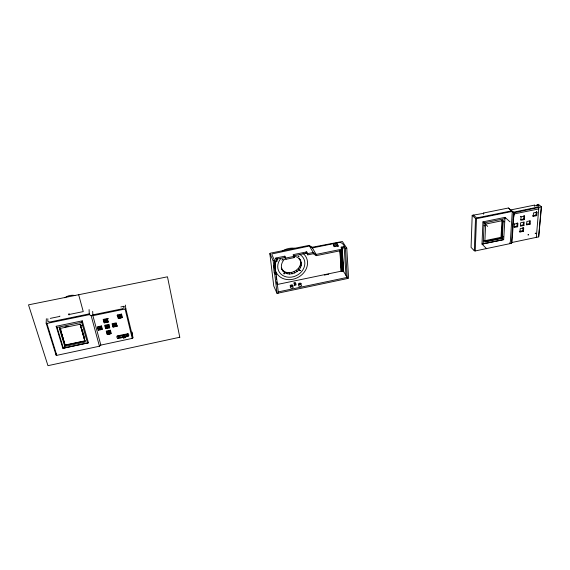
<?xml version="1.0" encoding="UTF-8"?>
<svg xmlns="http://www.w3.org/2000/svg" width="570" height="570" viewBox="0 0 570 570"><rect width="100%" height="100%" fill="white"/><g stroke="black" fill="none" stroke-linecap="round" stroke-linejoin="round"><path stroke-width="0.85" d="M69.027 315.003L69.027 313.407M64.781 346.418L59.408 328.577L80.277 324.23L85.315 342.057L64.781 346.418L64.795 344.843L59.693 327.878M64.852 347.949L64.859 347.194M84.823 340.29L84.844 341.095L65.066 345.292L60.149 328.078M59.857 316.022L59.85 316.407L50.267 318.381M132.183 332.096L132.895 337.853L132.233 338.395L100.847 345.107L99.451 346.218L56.786 355.345L56.06 355.089L56.102 353.364M483.609 213.009L483.916 213.294L472.195 215.317L471.069 247.38L474.311 250.772L475.23 250.95L511.425 243.34L512.01 242.478L513.976 212.781L508.362 208.014L483.609 213.009L483.559 214.227M474.311 250.772L475.522 218.524L472.195 215.317M475.23 250.95L476.47 218.688L512.288 211.42L510.2 243.597L509.559 242.991M47.844 318.744L47.823 321.494L49.868 322.007L89.269 313.878M487.685 226.383L482.954 221.865L481.992 244.06L483.196 243.91L484.13 222.891L482.954 221.865L505.013 217.369L509.965 221.808M485.647 224.081L484.828 242.108L502.227 238.474L503.282 220.476L485.647 224.081L485.077 223.54M56.06 355.089L46.156 323.169L46.362 318.73M300.027 259.485C306.838 270.836 285.42 280.725 281.295 267.986C286.674 279.022 305.933 268.598 299.229 258.196M502.227 238.474L501.016 237.32L501.999 220.212M502.69 219.935L501.643 237.918L485.134 241.367M511.425 243.34L513.463 212.389L513.976 212.781L541.5 206.832L538.386 204.324L537.161 204.573L537.011 206.347M514.34 224.067L514.111 227.487L517.66 226.753L517.902 223.333L514.34 224.067L513.691 223.483M517.66 226.753L517.004 226.176L517.247 222.756M519.954 232.018L520.196 228.627L523.73 227.9L523.481 231.285L519.954 232.018L519.298 231.434L522.818 230.7L523.481 231.285M520.382 216.301L521.044 216.878L520.795 220.326L524.35 219.6L524.607 216.144L523.937 215.574L523.68 219.022L524.35 219.6M522.818 230.7L523.068 227.316M523.923 225.464L520.389 226.19L520.631 222.77L524.179 222.043L523.923 225.464L523.267 224.879L523.452 222.314M530.107 224.181L526.58 224.908L526.844 221.488L530.378 220.761L530.107 224.181L529.437 223.604L529.637 221.039M533.192 216.365L533.47 212.909L537.018 212.183L536.726 215.638L533.192 216.365L532.515 215.795M534.361 206.326L534.461 205.122L510.699 209.931M536.726 215.638L536.049 215.075L536.334 211.62L537.018 212.183M536.277 215.196L536.498 212.546M536.313 237.369L538.821 207.722M511.368 241.88L512.01 242.478L538.664 236.871L541.229 207.238M541.5 206.832L538.664 236.871M513.342 220.091L513.898 213.992L538.721 208.934M513.342 220.027L513.898 213.992L513.306 214.819L513.976 212.781L508.362 208.014M118.973 336.97L118.646 336.592M87.552 343.126L81.71 322.342L82.265 320.853L56.166 326.275L62.821 348.249L63.377 348.263L88.421 342.805L82.265 320.853M118.189 336.792C120.014 335.908 117.954 338.516 118.432 336.699M126.697 334.904L126.683 335.409M127.473 335.416L127.196 334.804M282 260.34L282.927 258.894M118.382 336.678L118.425 337.148M119.009 337.084L118.482 337.255M126.839 334.882L126.875 335.352M126.825 335.416L127.488 334.911M127.459 335.281L126.732 335.36M285.506 258.367C282.236 260.846 280.283 265.371 281.936 269.325M312.032 247.273L342.385 241.509L346.774 248.178L348.605 278.295L277.034 293.365L273.764 286.033L269.859 253.636L270.401 253.166L309.111 245.371L312.032 247.273L316.158 254.419L316.264 255.652L342.513 250.294L342.435 249.069L341.188 247.131L344.159 246.532L345.976 275.395M46.156 323.169L46.89 323.418L89.298 314.654L91.114 315.559L92.889 315.68L125.094 309.011L125.778 308.477L125.379 305.064M118.788 337.155L118.738 336.606M126.789 334.953L127.545 335.132M127.381 335.36L126.932 335.459M118.417 336.564L118.624 336.891M335.965 243.312C340.817 240.697 343.646 243.718 345.42 248.456L347.28 278.58M124.595 334.961L120.762 335.773L121.146 337.283L123.305 336.827L122.928 335.31L123.434 338.038L125.101 337.682L124.595 334.961L125.101 337.682M62.821 348.249L88.421 342.805M123.056 336.521L124.723 336.165M117.62 338.323C124.317 336.15 115.489 340.632 117.078 336.129L119.607 335.595L117.078 336.129M128.621 335.979C121.645 336.706 131.62 337.212 128.1 333.792L125.6 334.455L128.1 333.792M64.795 344.843L66.498 344.487M483.196 243.91L503.688 239.621L505.013 217.369L504.942 218.638L484.13 222.891M294.049 282.891L294.391 283.582L295.737 283.297L295.908 284.95L294.562 285.228L294.049 282.891L295.395 282.606L295.737 283.297M278.26 291.897L347.208 277.398L343.696 271.705L341.587 271.113L277.077 284.516L276.764 281.872M117.092 326.247L112.931 327.123L112.062 323.732L116.237 322.855L117.092 326.247L117.021 325.47M81.695 321.608L82.436 321.459M56.166 326.275L57.078 327.458L81.71 322.342M117.014 315.345L117.805 315.182M64.909 327.009L68.257 326.311M108.528 318.623L107.103 318.922M484.521 240.754L501.016 237.32M324.416 275.082L328.733 274.184M68.678 314.59L83.249 311.598L78.667 294.733M339.314 242.485L312.403 247.914L309.474 246.012L272.232 253.871L271.854 254.64L274.555 260.347L275.274 266.511L273.878 266.796L273.386 265.734L274.227 272.774L275.609 272.488L276.108 273.557L278.395 293.08M274.227 272.774L274.719 273.842L276.108 273.557M120.847 306.945L124.039 306.29M514.168 226.76L517.004 226.176M520.439 225.464L523.267 224.879M526.616 224.188L529.437 223.604M521.044 216.878L524.607 216.144M533.221 215.652L536.049 215.075M520.845 219.607L523.68 219.022M333.393 244.872L337.255 244.088L338.43 245.927L334.554 246.71L333.393 244.872L333.478 246.097L337.34 245.314L338.124 246.539M285.926 259.307L284.986 257.433L276.065 259.243L275.923 258.003L284.85 256.194L285.926 259.307L294.177 257.626L293.144 254.655L306.731 251.897L307.8 254.854L313.301 253.736L316.264 255.652M538.002 205.25L535.294 205.798L534.461 205.122M511.632 210.85L478.337 217.597L475.857 217.263L473.463 215.061M307.8 254.854L306.845 253.137L293.272 255.887L294.177 257.626M269.859 253.636L273.151 260.632L276.82 259.884L276.97 261.124L274.697 261.587M285.791 258.06L294.056 256.386M307.693 253.614L313.194 252.496L316.158 254.419L342.435 249.069M513.321 212.211L538.65 206.939L538.928 205.998L537.161 204.573M342.007 248.214L344.244 247.772L344.166 246.539M345.42 248.456L346.774 248.178M118.603 337.191L118.211 337.077M293.863 256.058L297.754 257.334L300.725 260.796M475.522 218.524L476.47 218.688M59.365 328.819L61.019 329.446M92.782 314.875L122.165 308.84L123.947 307.75L124.032 306.211M503.103 239.065L503.688 239.621L481.992 244.06L486.63 248.755M126.747 335.488L126.618 335.096M341.708 249.047L342.513 250.294M309.111 245.371L313.194 252.496L313.301 253.736M300.589 261.708L301.288 263.019M300.476 264.053L301.174 265.378M299.692 266.375L300.39 267.701M298.302 268.513L298.993 269.838M296.4 270.322L297.084 271.655M294.113 271.683L294.79 273.023M291.591 272.503L292.26 273.849M295.566 284.252L295.908 284.95M288.997 272.738L289.66 274.084M286.518 272.36L287.173 273.7M284.309 271.391L284.957 272.738M282.528 269.902L283.176 271.242M275.923 258.003L276.82 259.884M276.97 261.124L276.079 258.338M46.89 323.418L56.786 355.345M57.078 327.458L63.377 348.263M59.893 327.807L65.073 345.035L84.837 340.846L80.199 324.444M59.893 328.056L65.066 345.292M82.158 329.488L84.552 337.96M79.978 323.874L84.844 341.095M91.114 315.559L99.451 346.218M100.847 345.107L92.889 315.68L92.682 311.377M98.525 330.194L97.769 327.387L101.246 326.66L101.987 329.467M105.92 328.641L105.186 325.833L108.642 325.107L109.376 327.914L109.283 326.788M113.245 327.094L112.532 324.294L115.981 323.568L116.686 326.375L116.586 325.249M126.989 334.733L127.074 335.096M125.778 308.477L132.895 337.853M125.094 309.011L132.233 338.395M274.476 262.449L274.79 265.1M274.882 266.333L275.937 274.811M276.144 276.571L276.457 279.222M274.555 266.105L274.761 267.864M275.075 270.515L275.388 273.165M273.151 260.632L273.878 266.796M274.719 273.842L277.034 293.365M284.85 256.194L284.986 257.433M274.455 263.119L274.64 264.836M274.826 266.56L275.645 274.305M123.305 336.827L123.434 338.038M294.391 283.582L294.562 285.228M306.04 252.04L306.154 253.28M306.731 251.897L306.845 253.137M337.255 244.088L337.34 245.314M340.988 250.786L342.321 271.142M340.618 250.757L341.957 271.113M340.24 250.757L341.587 271.113L340.525 250.75M339.863 250.786L341.209 271.142L340.147 250.764M342.157 247.772L343.696 271.705M341.957 247.622L343.503 271.548M341.715 247.494L343.261 271.406M341.601 250.038L342.976 271.291M341.188 247.131L341.309 248.427M341.28 249.952L342.663 271.206M89.091 309.574L89.298 314.654M303.033 253.372A16.779 14.2 -26.9 0 1 303.924 272.574A16.779 14.2 -26.9 0 1 282.727 278.409A16.779 14.2 -26.9 0 1 276.407 260.704M276.778 259.97A16.779 14.2 -26.9 0 1 277.654 258.524M282.236 251.071A16.701 14.165 -26.9 0 1 294.69 248.263M300.041 254.576A13.979 11.835 -26.9 0 1 301.687 271.519A13.979 11.835 -26.9 0 1 282.62 275.388A13.979 11.835 -26.9 0 1 280.803 258.481M301.309 285.107A1.454 0.77 -5.7 0 1 300.875 286.161A1.454 0.77 -5.7 0 1 298.929 286.154A1.454 0.77 -5.7 0 1 299.036 285.1M292.795 286.703A1.454 0.777 -6.1 0 1 292.93 287.693A1.454 0.777 -6.1 0 1 291.12 288.071A1.454 0.777 -6.1 0 1 290.358 287.216M108.485 333.457A1.005 0.819 -6.7 0 1 107.844 332.445A1.005 0.819 -6.7 0 1 109.105 331.875A1.005 0.819 -6.7 0 1 109.746 332.88M109.461 333.251A1.005 0.819 -6.7 0 1 109.248 333.379M106.968 327.672A1.012 0.827 -6.3 0 1 106.49 326.396A1.012 0.827 -6.3 0 1 108.136 326.403A1.012 0.827 -6.3 0 1 107.488 327.672M100.349 329.147A1.012 0.827 -5.7 0 1 98.874 328.491A1.012 0.827 -5.7 0 1 100.277 327.657A1.012 0.827 -5.7 0 1 100.562 329.018M114.299 326.133A1.005 0.819 -6.9 0 1 113.822 324.857A1.005 0.819 -6.9 0 1 115.468 324.864A1.005 0.819 -6.9 0 1 114.819 326.133M64.816 297.782A10.973 9.02 -2.1 0 1 74.877 295.467M282.236 259.578L282.912 259.521L282.236 259.578M283.81 273.728L284.48 273.743L283.839 273.65M298.245 256.322L298.922 256.265L298.245 256.322M299.642 270.458L300.312 270.401L299.642 270.458M484.172 225.62C484.571 226.696 485.099 224.609 484.172 225.62M483.503 240.732L484.115 240.683L483.503 240.732M503.773 221.609C504.144 222.678 504.699 220.597 503.773 221.609M502.875 236.7C503.267 237.726 503.759 235.738 502.875 236.7M81.538 325.313L82.287 325.399L81.538 325.313M528.048 234.869L528.639 234.747L528.048 234.869M535.23 233.372L535.814 233.244L535.23 233.372M300.233 283.903L299.535 283.953L300.233 283.903M291.926 285.641L291.242 285.741L291.926 285.641M179.778 337.248L47.965 365.676L28.5 304.857L167.48 276.799L179.778 337.248M126.177 336.792L120.213 338.067L119.55 335.445L125.528 334.177L126.177 336.792M110.409 330.201L106.241 331.077L107.124 334.433L111.278 333.557L110.409 330.201M110.153 330.913L106.711 331.64L107.438 334.419L110.872 333.685L110.153 330.913M108.279 321.972L104.082 322.848L103.177 319.421L107.388 318.544L108.279 321.972M107.858 322.093L104.388 322.82L103.647 319.984L107.124 319.264L107.858 322.093M101.51 325.947L97.306 326.824L98.218 330.222L102.408 329.339L101.51 325.947M108.906 324.394L104.716 325.27L105.607 328.662L109.782 327.786L108.906 324.394M121.552 314.091L117.363 314.961L118.218 318.388L122.393 317.519L121.552 314.091M121.296 314.804L117.833 315.524L118.546 318.359L121.994 317.632L121.296 314.804M299.15 284.651A1.454 0.77 -5.7 0 0 301.338 283.832A1.454 0.77 -5.7 0 0 299.172 283.311A1.454 0.77 -5.7 0 0 299.15 284.651M290.828 286.389A1.461 0.77 -6.1 0 0 293.03 285.57A1.461 0.77 -6.1 0 0 290.871 285.043A1.461 0.77 -6.1 0 0 290.828 286.389M108.286 333.856A1.005 0.819 -6.7 0 0 109.832 333.158A1.005 0.819 -6.7 0 0 108.378 332.438A1.005 0.819 -6.7 0 0 108.286 333.856M105.208 321.758A1.012 0.834 -5.9 0 0 106.768 321.053A1.012 0.834 -5.9 0 0 105.3 320.312A1.012 0.834 -5.9 0 0 105.208 321.758M105.243 322.235A1.019 0.834 -5.9 0 0 106.804 321.53A1.019 0.834 -5.9 0 0 105.336 320.796A1.019 0.834 -5.9 0 0 105.243 322.235M119.365 317.298A1.012 0.834 -7.1 0 0 120.925 316.592A1.012 0.834 -7.1 0 0 119.472 315.851A1.012 0.834 -7.1 0 0 119.365 317.298M119.415 317.768A1.012 0.834 -7.1 0 0 120.975 317.062A1.012 0.834 -7.1 0 0 119.515 316.329A1.012 0.834 -7.1 0 0 119.415 317.768M106.768 328.071A1.012 0.827 -6.3 0 0 108.328 327.365A1.012 0.827 -6.3 0 0 106.861 326.639A1.012 0.827 -6.3 0 0 106.768 328.071M99.365 329.624A1.012 0.827 -5.7 0 0 100.926 328.918A1.012 0.827 -5.7 0 0 99.451 328.192A1.012 0.827 -5.7 0 0 99.365 329.624M114.107 326.524A1.005 0.827 -6.9 0 0 115.66 325.826A1.005 0.827 -6.9 0 0 114.207 325.092A1.005 0.827 -6.9 0 0 114.107 326.524"/></g></svg>
